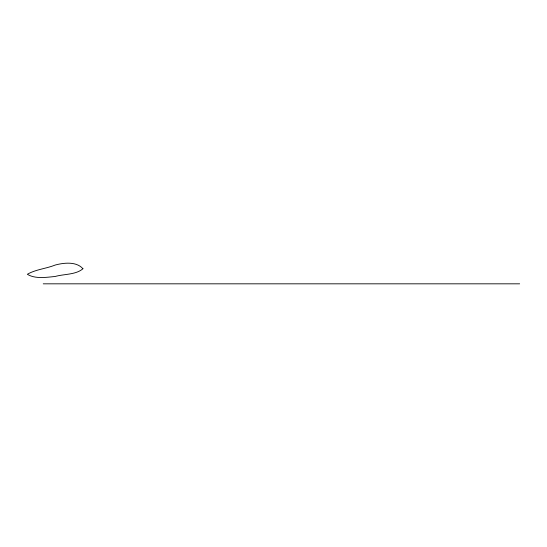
<?xml version="1.0" encoding="UTF-8"?>
<svg xmlns="http://www.w3.org/2000/svg" width="547" height="547" viewBox="0 0 547 547"><rect width="100%" height="100%" fill="white"/><g stroke="black" fill="none" stroke-linecap="round" stroke-linejoin="round"><path stroke-width="0.82" d="M43.234 283.825L519.65 283.825M82.932 268.734C75.93 274.868 64.013 273.951 55.144 276.474C46.153 277.356 35.268 279.127 27.35 274.293C35.514 269.459 46.167 268.673 55.144 265.063C63.924 262.697 76.443 261.302 82.932 268.734"/></g></svg>
